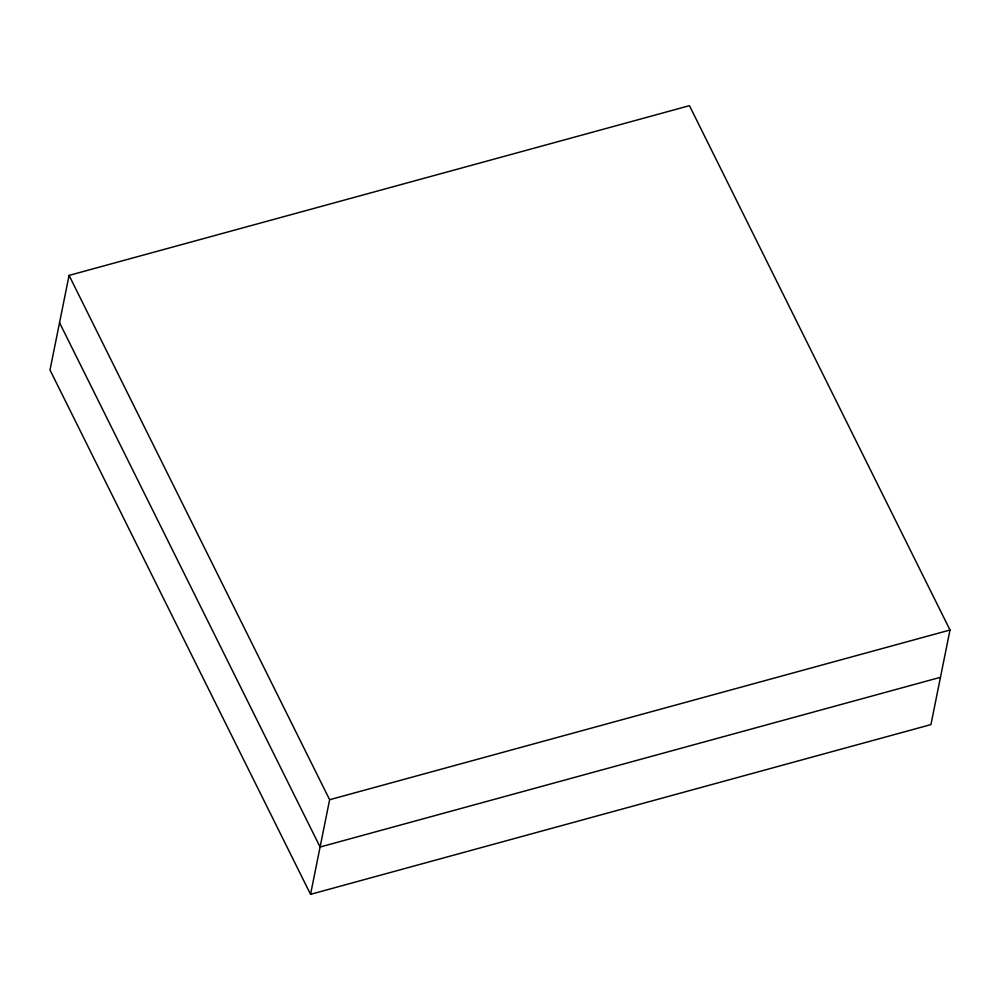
<?xml version="1.0" encoding="UTF-8"?>
<svg xmlns="http://www.w3.org/2000/svg" width="1000" height="1000" viewBox="0 0 1000 1000"><rect width="100%" height="100%" fill="white"/><g stroke="black" fill="none" stroke-linecap="round" stroke-linejoin="round"><path stroke-width="1.5" d="M69.075 275.4L50 369.988L310.55 894.325L930.925 724.6L950 630.013L689.45 105.675L69.075 275.4L329.625 799.725L310.55 894.325M329.625 799.725L950 630.013M940.462 677.3L320.087 847.025L59.538 322.7"/></g></svg>
